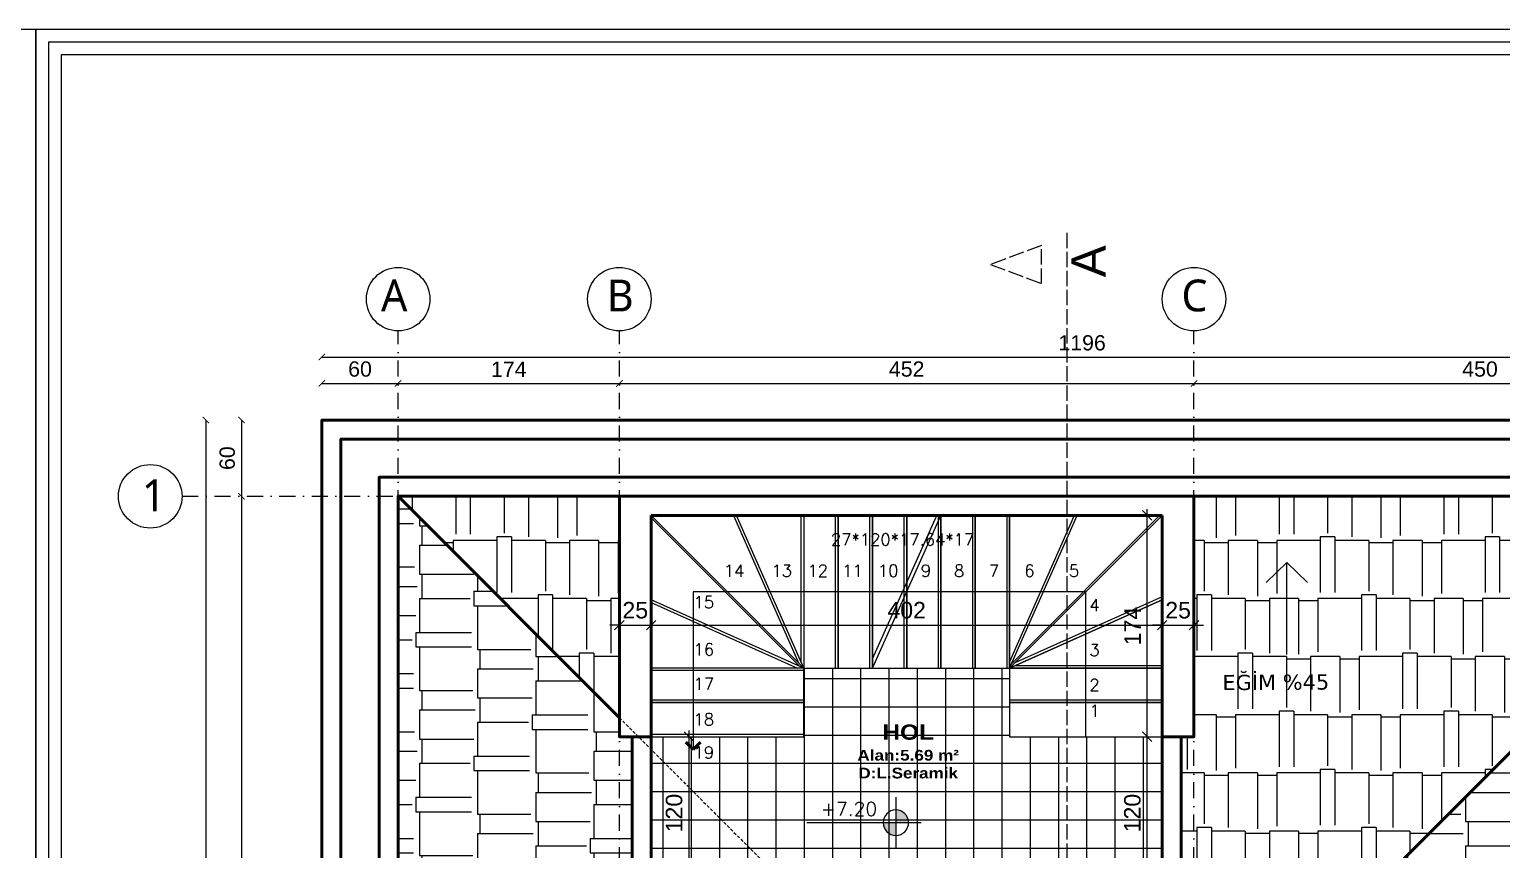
# Model space of a CAD drawing. Header units: millimetres. Extents: x 14753 to 45183, y 5640 to 19518.
# Drawn here: x 23193 to 24351, y 18868 to 19513 of the extents above; entities that cross this region are included whole.
import ezdxf

# ---------------------------------------------------------------- set-up
doc = ezdxf.new("R2010")
doc.units = ezdxf.units.MM
for name, pattern in [('ACAD_ISO02W100', [15, 12, -3]), ('DASHDOT', [25.4, 12.7, -6.35, 0, -6.35]), ('HIDDEN', [0.375, 0.25, -0.125])]:
    doc.linetypes.add(name, pattern=pattern)
for name, color, linetype, lineweight in [('CERCEVE', 66, 'Continuous', 0), ('Duvar', 1, 'Continuous', 50), ('Görüneyen', 250, 'HIDDEN', 0), ('k aks', 44, 'DASHDOT', 18), ('k dis olcu', 43, 'Continuous', 18), ('k ic olcu', 254, 'Continuous', 18), ('k kolon', 1, 'Continuous', 53), ('k kot', 31, 'Continuous', 20), ('k pencere', 4, 'Continuous', 25), ('k tarama', 252, 'Continuous', 9), ('k ıslak mekan tarama', 252, 'Continuous', 9), ('kesiklii çizgi', 244, 'ACAD_ISO02W100', 5), ('Kolon', 30, 'Continuous', 50)]:
    doc.layers.add(name, color=color, linetype=linetype, lineweight=lineweight)
for name, color, linetype in [('merdivenn', 20, 'Continuous'), ('Standart', 7, 'Continuous'), ('YAzı', 7, 'Continuous')]:
    doc.layers.add(name, color=color, linetype=linetype)
doc.styles.add('MtXpl_Segoe_UI', font='segoeui.ttf')
doc.styles.add('OLCU', font='romans.shx')
doc.styles.get("Standard").update_dxf_attribs({"font": 'arial.ttf'})
doc.styles.add('Vaziyet Yazı', font='bgothm.ttf', dxfattribs={"height": 25})
doc.dimstyles.new('icolcu', dxfattribs={"dimtxt": 13, "dimasz": 7.5, "dimexe": 5, "dimexo": 5, "dimgap": 5, "dimtad": 1, "dimdec": 0, "dimtxsty": 'Standard', "dimblk": 'OBLIQUE', "dimcen": 2.5, "dimdle": 5, "dimclrd": 256, "dimclre": 256, "dimclrt": 256, "dimadec": 4, "dimazin": 0, "dimtfac": 1, "dimtdec": 0, "dimtix": 1, "dimtmove": 2, "dimatfit": 3, "dimldrblk": 'OBLIQUE', "dimfxl": 1, "dimarcsym": 0})
doc.dimstyles.new('icölcü', dxfattribs={"dimtxt": 12, "dimasz": 5, "dimexe": 1.25, "dimexo": 0.625, "dimgap": 5, "dimtad": 1, "dimdec": 0, "dimtxsty": 'Standard', "dimblk": 'ARCHTICK', "dimcen": -10, "dimse1": 1, "dimse2": 1, "dimadec": 0, "dimazin": 0, "dimtfac": 1, "dimtdec": 0, "dimtix": 1, "dimtmove": 0, "dimatfit": 3, "dimldrblk": 'ARCHTICK', "dimfxl": 1, "dimarcsym": 0})

# ---------------------------------------------------------------- blocks, each defined once
blk = doc.blocks.new('KESİT')
at = {"layer": 'kesiklii çizgi', "color": 3}
for p, q in [((381060, 4552610), (381060, 4551290)), ((381040, 4552600), (381000, 4552585)), ((381000, 4552585), (381040, 4552570))]:
    blk.add_line(p, q, dxfattribs=at)
blk.add_lwpolyline([(381040, 4552570), (381040, 4552600)], dxfattribs=at)
blk.add_text('A', height=27, rotation=90, dxfattribs=at).set_placement((381090.5, 4552575))
blk = doc.blocks.new('_ArchTick')
at = {"color": 0, "linetype": 'ByBlock', "const_width": 0.15}
blk.add_lwpolyline([(-0.5, -0.5), (0.5, 0.5)], dxfattribs=at)
blk = doc.blocks.new('*D429')
at = {"layer": 'Defpoints', "color": 0, "transparency": 16777216}
for p in [(24619.4, 19255.1), (23423.4, 19205.6), (24619.4, 19205.6)]:
    blk.add_point(p, dxfattribs=at)
at = {"layer": 'k dis olcu', "color": 0, "lineweight": -2, "transparency": 16777216}
blk.add_line((23423.4, 19255.1), (24619.4, 19255.1), dxfattribs=at)
at = {"layer": 'k dis olcu', "color": 0, "lineweight": -2, "transparency": 16777216, "xscale": 5, "yscale": 5, "zscale": 5, "rotation": 180}
blk.add_blockref('_ArchTick', (23423.4, 19255.1), dxfattribs=at)
at = {"layer": 'k dis olcu', "color": 0, "lineweight": -2, "transparency": 16777216, "xscale": 5, "yscale": 5, "zscale": 5}
blk.add_blockref('_ArchTick', (24619.4, 19255.1), dxfattribs=at)
at = {"layer": 'k dis olcu', "color": 0, "transparency": 16777216, "insert": (24021.4, 19266.2), "char_height": 12, "attachment_point": 5}
blk.add_mtext('1196', dxfattribs=at)
blk = doc.blocks.new('*D430')
at = {"layer": 'Defpoints', "color": 0, "transparency": 16777216}
for p in [(23483.4, 19234.4), (23423.4, 19205.6), (23483.4, 19205.6)]:
    blk.add_point(p, dxfattribs=at)
at = {"layer": 'k dis olcu', "color": 0, "lineweight": -2, "transparency": 16777216}
blk.add_line((23423.4, 19234.4), (23483.4, 19234.4), dxfattribs=at)
at = {"layer": 'k dis olcu', "color": 0, "lineweight": -2, "transparency": 16777216, "xscale": 5, "yscale": 5, "zscale": 5, "rotation": 180}
blk.add_blockref('_ArchTick', (23423.4, 19234.4), dxfattribs=at)
at = {"layer": 'k dis olcu', "color": 0, "lineweight": -2, "transparency": 16777216, "xscale": 5, "yscale": 5, "zscale": 5}
blk.add_blockref('_ArchTick', (23483.4, 19234.4), dxfattribs=at)
at = {"layer": 'k dis olcu', "color": 0, "transparency": 16777216, "insert": (23453.4, 19245.6), "char_height": 12, "attachment_point": 5}
blk.add_mtext('60', dxfattribs=at)
blk = doc.blocks.new('*D431')
at = {"layer": 'Defpoints', "color": 0, "transparency": 16777216}
for p in [(23657.4, 19234.4), (23657.4, 19234.4), (23483.4, 19205.6)]:
    blk.add_point(p, dxfattribs=at)
at = {"layer": 'k dis olcu', "color": 0, "lineweight": -2, "transparency": 16777216}
blk.add_line((23483.4, 19234.4), (23657.4, 19234.4), dxfattribs=at)
at = {"layer": 'k dis olcu', "color": 0, "lineweight": -2, "transparency": 16777216, "xscale": 5, "yscale": 5, "zscale": 5, "rotation": 180}
blk.add_blockref('_ArchTick', (23483.4, 19234.4), dxfattribs=at)
at = {"layer": 'k dis olcu', "color": 0, "lineweight": -2, "transparency": 16777216, "xscale": 5, "yscale": 5, "zscale": 5}
blk.add_blockref('_ArchTick', (23657.4, 19234.4), dxfattribs=at)
at = {"layer": 'k dis olcu', "color": 0, "transparency": 16777216, "insert": (23570.4, 19245.5), "char_height": 12, "attachment_point": 5}
blk.add_mtext('174', dxfattribs=at)
blk = doc.blocks.new('*D432')
at = {"layer": 'Defpoints', "color": 0, "transparency": 16777216}
for p in [(23657.4, 19234.4), (24109.4, 19234.4), (24109.4, 19234.4)]:
    blk.add_point(p, dxfattribs=at)
at = {"layer": 'k dis olcu', "color": 0, "lineweight": -2, "transparency": 16777216}
blk.add_line((23657.4, 19234.4), (24109.4, 19234.4), dxfattribs=at)
at = {"layer": 'k dis olcu', "color": 0, "lineweight": -2, "transparency": 16777216, "xscale": 5, "yscale": 5, "zscale": 5, "rotation": 180}
blk.add_blockref('_ArchTick', (23657.4, 19234.4), dxfattribs=at)
at = {"layer": 'k dis olcu', "color": 0, "lineweight": -2, "transparency": 16777216, "xscale": 5, "yscale": 5, "zscale": 5}
blk.add_blockref('_ArchTick', (24109.4, 19234.4), dxfattribs=at)
at = {"layer": 'k dis olcu', "color": 0, "transparency": 16777216, "insert": (23883.4, 19245.6), "char_height": 12, "attachment_point": 5}
blk.add_mtext('452', dxfattribs=at)
blk = doc.blocks.new('*D433')
at = {"layer": 'Defpoints', "color": 0, "transparency": 16777216}
for p in [(24109.4, 19234.4), (24559.4, 19234.4), (24559.4, 19234.4)]:
    blk.add_point(p, dxfattribs=at)
at = {"layer": 'k dis olcu', "color": 0, "lineweight": -2, "transparency": 16777216}
blk.add_line((24109.4, 19234.4), (24559.4, 19234.4), dxfattribs=at)
at = {"layer": 'k dis olcu', "color": 0, "lineweight": -2, "transparency": 16777216, "xscale": 5, "yscale": 5, "zscale": 5, "rotation": 180}
blk.add_blockref('_ArchTick', (24109.4, 19234.4), dxfattribs=at)
at = {"layer": 'k dis olcu', "color": 0, "lineweight": -2, "transparency": 16777216, "xscale": 5, "yscale": 5, "zscale": 5}
blk.add_blockref('_ArchTick', (24559.4, 19234.4), dxfattribs=at)
at = {"layer": 'k dis olcu', "color": 0, "transparency": 16777216, "insert": (24334.4, 19245.6), "char_height": 12, "attachment_point": 5}
blk.add_mtext('450', dxfattribs=at)
blk = doc.blocks.new('*D440')
at = {"layer": 'Defpoints', "color": 0, "transparency": 16777216}
for p in [(23423.4, 19205.6), (23332, 18231.6), (24019.4, 18231.6)]:
    blk.add_point(p, dxfattribs=at)
at = {"layer": 'k dis olcu', "color": 0, "lineweight": -2, "transparency": 16777216}
blk.add_line((23332, 19205.6), (23332, 18231.6), dxfattribs=at)
at = {"layer": 'k dis olcu', "color": 0, "lineweight": -2, "transparency": 16777216, "xscale": 5, "yscale": 5, "zscale": 5}
for p, rotation in [((23332, 19205.6), 90), ((23332, 18231.6), 270)]:
    blk.add_blockref('_ArchTick', p, dxfattribs=dict(at, rotation=rotation))
at = {"layer": 'k dis olcu', "color": 0, "transparency": 16777216, "insert": (23320.9, 18718.6), "char_height": 12, "attachment_point": 5, "rotation": 90}
blk.add_mtext('974', dxfattribs=at)
blk = doc.blocks.new('*D441')
at = {"layer": 'Defpoints', "color": 0, "transparency": 16777216}
for p in [(23423.4, 19205.6), (23360.2, 19145.6), (23423.4, 19145.6)]:
    blk.add_point(p, dxfattribs=at)
at = {"layer": 'k dis olcu', "color": 0, "lineweight": -2, "transparency": 16777216}
blk.add_line((23360.2, 19205.6), (23360.2, 19145.6), dxfattribs=at)
at = {"layer": 'k dis olcu', "color": 0, "lineweight": -2, "transparency": 16777216, "xscale": 5, "yscale": 5, "zscale": 5}
for p, rotation in [((23360.2, 19205.6), 90), ((23360.2, 19145.6), 270)]:
    blk.add_blockref('_ArchTick', p, dxfattribs=dict(at, rotation=rotation))
at = {"layer": 'k dis olcu', "color": 0, "transparency": 16777216, "insert": (23349, 19175.6), "char_height": 12, "attachment_point": 5, "rotation": 90}
blk.add_mtext('60', dxfattribs=at)
blk = doc.blocks.new('*D442')
at = {"layer": 'Defpoints', "color": 0, "transparency": 16777216}
for p in [(23423.4, 19145.6), (23360.2, 18491.9), (23360.2, 18491.9)]:
    blk.add_point(p, dxfattribs=at)
at = {"layer": 'k dis olcu', "color": 0, "lineweight": -2, "transparency": 16777216}
blk.add_line((23360.2, 19145.6), (23360.2, 18491.9), dxfattribs=at)
at = {"layer": 'k dis olcu', "color": 0, "lineweight": -2, "transparency": 16777216, "xscale": 5, "yscale": 5, "zscale": 5}
for p, rotation in [((23360.2, 19145.6), 90), ((23360.2, 18491.9), 270)]:
    blk.add_blockref('_ArchTick', p, dxfattribs=dict(at, rotation=rotation))
at = {"layer": 'k dis olcu', "color": 0, "transparency": 16777216, "insert": (23349, 18818.8), "char_height": 12, "attachment_point": 5, "rotation": 90}
blk.add_mtext('654', dxfattribs=at)
blk = doc.blocks.new('dfssdfaswerfawef')
at = {"layer": 'k kot'}
h = blk.add_hatch(color=256, dxfattribs=at)
h.dxf.hatch_style = 1
h.paths.add_polyline_path([(9693.9, 3364.5, 0.414214), (9683.9, 3354.5), (9693.9, 3354.5)])
h.paths.add_polyline_path([(9693.9, 3354.5), (9693.9, 3344.5, 0.414214), (9703.9, 3354.5)])
for p, q in [((9693.9, 3374.5), (9693.9, 3334.5)), ((9673.9, 3354.5), (9763.9, 3354.5))]:
    blk.add_line(p, q, dxfattribs=at)
blk.add_circle((9693.9, 3354.5), 10, dxfattribs=at)
blk = doc.blocks.new('_Oblique')
at = {"color": 0, "linetype": 'ByBlock', "lineweight": -2}
blk.add_line((-0.5, -0.5), (0.5, 0.5), dxfattribs=at)
blk = doc.blocks.new('*D626')
at = {"layer": 'Defpoints', "color": 0, "transparency": 16777216}
for p in [(23711.2, 18956.6), (23712.2, 18956.6), (23725.4, 18836.6)]:
    blk.add_point(p, dxfattribs=at)
at = {"layer": 'k ic olcu', "lineweight": -2, "transparency": 16777216}
for p, q in [((23712.2, 18831.6), (23712.2, 18961.6)), ((23716.2, 18956.6), (23717.2, 18956.6)), ((23720.4, 18836.6), (23707.2, 18836.6))]:
    blk.add_line(p, q, dxfattribs=at)
at = {"layer": 'k ic olcu', "lineweight": -2, "transparency": 16777216, "xscale": 7.5, "yscale": 7.5, "zscale": 7.5}
for p, rotation in [((23712.2, 18956.6), 90), ((23712.2, 18836.6), 270)]:
    blk.add_blockref('_Oblique', p, dxfattribs=dict(at, rotation=rotation))
at = {"layer": 'k ic olcu', "transparency": 16777216, "insert": (23700.5, 18896.6), "char_height": 13, "attachment_point": 5, "rotation": 90}
blk.add_mtext('120', dxfattribs=at)
blk = doc.blocks.new('*D633')
at = {"layer": 'Defpoints', "color": 0, "transparency": 16777216}
for p in [(24072.6, 18956.6), (24072.6, 18956.6), (24072.6, 18836.6)]:
    blk.add_point(p, dxfattribs=at)
at = {"layer": 'k ic olcu', "lineweight": -2, "transparency": 16777216}
blk.add_line((24072.6, 18831.6), (24072.6, 18961.6), dxfattribs=at)
at = {"layer": 'k ic olcu', "lineweight": -2, "transparency": 16777216, "xscale": 7.5, "yscale": 7.5, "zscale": 7.5}
for p, rotation in [((24072.6, 18956.6), 90), ((24072.6, 18836.6), 270)]:
    blk.add_blockref('_Oblique', p, dxfattribs=dict(at, rotation=rotation))
at = {"layer": 'k ic olcu', "transparency": 16777216, "insert": (24061, 18896.6), "char_height": 13, "attachment_point": 5, "rotation": 90}
blk.add_mtext('120', dxfattribs=at)
blk = doc.blocks.new('*D634')
at = {"layer": 'Defpoints', "color": 0, "transparency": 16777216}
for p in [(24072.6, 19130.6), (24072.6, 19130.6), (24072.6, 18956.6)]:
    blk.add_point(p, dxfattribs=at)
at = {"layer": 'k ic olcu', "lineweight": -2, "transparency": 16777216}
blk.add_line((24072.6, 18951.6), (24072.6, 19135.6), dxfattribs=at)
at = {"layer": 'k ic olcu', "lineweight": -2, "transparency": 16777216, "xscale": 7.5, "yscale": 7.5, "zscale": 7.5}
for p, rotation in [((24072.6, 19130.6), 90), ((24072.6, 18956.6), 270)]:
    blk.add_blockref('_Oblique', p, dxfattribs=dict(at, rotation=rotation))
at = {"layer": 'k ic olcu', "transparency": 16777216, "insert": (24061.1, 19043.6), "char_height": 13, "attachment_point": 5, "rotation": 90}
blk.add_mtext('174', dxfattribs=at)
blk = doc.blocks.new('*D635')
at = {"layer": 'Defpoints', "color": 0, "transparency": 16777216}
for p in [(23657.4, 19044.3), (23682.4, 19044.3), (23682.4, 19044.3)]:
    blk.add_point(p, dxfattribs=at)
at = {"layer": 'k ic olcu', "lineweight": -2, "transparency": 16777216}
for p, q in [((23657.4, 19044.3), (23649.9, 19044.3)), ((23657.4, 19044.3), (23682.4, 19044.3)), ((23682.4, 19044.3), (23689.9, 19044.3))]:
    blk.add_line(p, q, dxfattribs=at)
at = {"layer": 'k ic olcu', "lineweight": -2, "transparency": 16777216, "xscale": 7.5, "yscale": 7.5, "zscale": 7.5}
blk.add_blockref('_Oblique', (23657.4, 19044.3), dxfattribs=at)
at = {"layer": 'k ic olcu', "lineweight": -2, "transparency": 16777216, "xscale": 7.5, "yscale": 7.5, "zscale": 7.5, "rotation": 180}
blk.add_blockref('_Oblique', (23682.4, 19044.3), dxfattribs=at)
at = {"layer": 'k ic olcu', "transparency": 16777216, "insert": (23669.9, 19056), "char_height": 13, "attachment_point": 5}
blk.add_mtext('25', dxfattribs=at)
blk = doc.blocks.new('*D636')
at = {"layer": 'Defpoints', "color": 0, "transparency": 16777216}
for p in [(23682.4, 19044.3), (24084.4, 19044.3), (24084.4, 19043.6)]:
    blk.add_point(p, dxfattribs=at)
at = {"layer": 'k ic olcu', "lineweight": -2, "transparency": 16777216}
for p, q in [((24084.4, 19048.6), (24084.4, 19049.3)), ((23677.4, 19044.3), (24089.4, 19044.3))]:
    blk.add_line(p, q, dxfattribs=at)
at = {"layer": 'k ic olcu', "lineweight": -2, "transparency": 16777216, "xscale": 7.5, "yscale": 7.5, "zscale": 7.5, "rotation": 180}
blk.add_blockref('_Oblique', (23682.4, 19044.3), dxfattribs=at)
at = {"layer": 'k ic olcu', "lineweight": -2, "transparency": 16777216, "xscale": 7.5, "yscale": 7.5, "zscale": 7.5}
blk.add_blockref('_Oblique', (24084.4, 19044.3), dxfattribs=at)
at = {"layer": 'k ic olcu', "transparency": 16777216, "insert": (23883.4, 19056), "char_height": 13, "attachment_point": 5}
blk.add_mtext('402', dxfattribs=at)
blk = doc.blocks.new('*D637')
at = {"layer": 'Defpoints', "color": 0, "transparency": 16777216}
for p in [(24109.4, 19051.1), (24084.4, 19043.6), (24109.4, 19044.3)]:
    blk.add_point(p, dxfattribs=at)
at = {"layer": 'k ic olcu', "lineweight": -2, "transparency": 16777216}
for p, q in [((24084.4, 19048.6), (24084.4, 19049.3)), ((24084.4, 19044.3), (24076.9, 19044.3)), ((24084.4, 19044.3), (24109.4, 19044.3)), ((24109.4, 19046.1), (24109.4, 19039.3)), ((24109.4, 19044.3), (24116.9, 19044.3))]:
    blk.add_line(p, q, dxfattribs=at)
at = {"layer": 'k ic olcu', "lineweight": -2, "transparency": 16777216, "xscale": 7.5, "yscale": 7.5, "zscale": 7.5}
blk.add_blockref('_Oblique', (24084.4, 19044.3), dxfattribs=at)
at = {"layer": 'k ic olcu', "lineweight": -2, "transparency": 16777216, "xscale": 7.5, "yscale": 7.5, "zscale": 7.5, "rotation": 180}
blk.add_blockref('_Oblique', (24109.4, 19044.3), dxfattribs=at)
at = {"layer": 'k ic olcu', "transparency": 16777216, "insert": (24096.9, 19056), "char_height": 13, "attachment_point": 5}
blk.add_mtext('25', dxfattribs=at)

msp = doc.modelspace()

# ---------------------------------------------------------------- hatches: boundary and pattern name
at = {"layer": 'k tarama'}
h = msp.add_hatch(dxfattribs=at)
h.set_pattern_fill('AR-RSHKE', color=256, scale=0.15, angle=180)
h.paths.add_polyline_path([(24559.4, 19145.6), (24109.4, 19145.6), (24109.4, 18956.6), (24099.4, 18956.6), (24099.4, 18818.6), (24232.4, 18818.6)])
h.paths.add_polyline_path([(23657.4, 19145.6), (23483.4, 19145.6), (23657.4, 18971.6)])
h = msp.add_hatch(dxfattribs=at)
h.set_pattern_fill('AR-RSHKE', color=256, scale=0.15, angle=270)
h.paths.add_polyline_path([(23667.4, 18956.6), (23657.4, 18956.6), (23657.4, 18971.6), (23483.4, 19145.6), (23483.4, 18836.6), (23483.4, 18491.6), (23667.4, 18675.6)])
h.paths.add_polyline_path([(24559.4, 19145.6), (24232.4, 18818.6), (24319.4, 18731.6), (24319.4, 18531.6), (24559.4, 18291.6), (24559.4, 18475.6)])
h.paths.add_polyline_path([(24514.4, 19055.6), (24514.4, 19095.6), (24554.4, 19095.6), (24554.4, 19055.6)], flags=16)
at = {"layer": 'k ıslak mekan tarama'}
h = msp.add_hatch(dxfattribs=at)
h.set_pattern_fill('NET', color=256, scale=7)
h.paths.add_polyline_path([(24009.4, 18956.6), (23964.4, 18956.6), (23964.4, 18983.6), (23964.4, 19010.6), (23937.4, 19010.6), (23910.4, 19010.6), (23883.4, 19010.6), (23856.4, 19010.6), (23829.4, 19010.6), (23802.4, 19010.6), (23802.4, 18983.6), (23802.4, 18956.6), (23682.4, 18956.6), (23682.4, 18946.6), (23792.4, 18836.6), (23805.4, 18836.6), (23949.4, 18836.6), (23954.4, 18836.6), (23954.4, 18826.6), (23957.4, 18826.6), (23957.4, 18818.6), (24009.4, 18818.6)])
h.paths.add_polyline_path([(23682.4, 18946.6), (23682.4, 18836.6), (23792.4, 18836.6)], flags=17)
h.paths.add_polyline_path([(24084.4, 18956.6), (24009.4, 18956.6), (24009.4, 18818.6), (24024.7, 18818.6, 0.031303), (24024.4, 18826.6), (24024.4, 18836.6), (24029.4, 18836.6), (24084.4, 18836.6)])
h.paths.add_polyline_path([(24084.4, 18818.6), (24074.4, 18818.6), (24074.4, 18766.6), (24034.4, 18766.6), (24034.4, 18818.6), (24024.7, 18818.6, -0.171672), (24009.4, 18778.8), (24009.4, 18646.6), (24024.4, 18646.6), (24024.4, 18694.6), (24061.2, 18694.6), (24061.2, 18646.6), (24084.4, 18646.6)])
h.paths.add_polyline_path([(24009.4, 18778.8, -0.24559), (23954.4, 18756.6), (23954.4, 18818.6), (23944.4, 18818.6), (23944.4, 18736.6), (24004.4, 18736.6), (24004.4, 18646.6), (24009.4, 18646.6)])
h.paths.add_polyline_path([(23716, 18937.1), (23734.3, 18937.1), (23734.3, 18951.3), (23716, 18951.3)], flags=24)

# ---------------------------------------------------------------- linework, layer by layer
at = {"layer": 'CERCEVE'}
for points in [[(21457.9, 17567.6), (23198.4, 17567.6), (23198.4, 19512.6), (21457.9, 19512.6)], [(23198.4, 17567.6), (24938.8, 17567.6), (24938.8, 19512.6), (23198.4, 19512.6)], [(23208.4, 17577.6), (24928.8, 17577.6), (24928.8, 19502.6), (23208.4, 19502.6)], [(23218.4, 17587.6), (24918.8, 17587.6), (24918.8, 19492.6), (23218.4, 19492.6)]]:
    msp.add_lwpolyline(points, close=True, dxfattribs=at)
at = {"layer": 'Duvar'}
for p, q in [((23483.4, 19145.6), (23657.4, 18971.6)), ((24232.4, 18818.6), (24559.4, 19145.6)), ((24084.4, 18956.6), (24084.4, 19130.6)), ((23682.4, 18956.6), (23682.4, 18916.6)), ((23682.4, 18836.6), (23682.4, 18956.6)), ((24084.4, 18956.6), (24084.4, 18836.6))]:
    msp.add_line(p, q, dxfattribs=at)
msp.add_lwpolyline([(24619.4, 19205.6), (24619.4, 18475.6), (24619.4, 18231.6), (24019.4, 18231.6), (24019.4, 18431.6), (23423.4, 18431.6), (23423.4, 19205.6)], close=True, dxfattribs=at)
for points in [[(23667.4, 18446.6), (23438.4, 18446.6), (23438.4, 19190.6), (24604.4, 19190.6), (24604.4, 18475.6), (24604.4, 18246.6), (24034.4, 18246.6), (24034.4, 18446.6), (23944.4, 18446.6)], [(23667.4, 18476.6), (23468.4, 18476.6), (23468.4, 19160.6), (24574.4, 19160.6), (24574.4, 18475.6), (24574.4, 18276.6), (24064.4, 18276.6), (24064.4, 18476.6), (23944.4, 18476.6)], [(23483.4, 18836.6), (23483.4, 19145.6), (24559.4, 19145.6)], [(23682.4, 18956.6), (23657.4, 18956.6), (23657.4, 19145.6), (23682.4, 19145.6)], [(24045.8, 18631.6), (24099.4, 18631.6), (24099.4, 18956.6), (24109.4, 18956.6), (24109.4, 19145.6), (23657.4, 19145.6), (23657.4, 18956.6), (23667.4, 18956.6), (23667.4, 18431.6), (23944.4, 18431.6), (23944.4, 18631.6), (23985.8, 18631.6)], [(24084.4, 19145.6), (24109.4, 19145.6), (24109.4, 18956.6)], [(23682.4, 19130.6), (24084.4, 19130.6)], [(23682.4, 19130.6), (23704.6, 19130.6)], [(23682.4, 19130.6), (23682.4, 18956.6)], [(23714.6, 19130.6), (24084.4, 19130.6)], [(24109.4, 18956.6), (24084.4, 18956.6), (24084.4, 19130.6)], [(23692.4, 19118.6), (23692.4, 19118.6)]]:
    msp.add_lwpolyline(points, dxfattribs=at)
at = {"layer": 'Görüneyen', "ltscale": 10}
msp.add_line((23657.4, 18971.6), (23810.4, 18818.6), dxfattribs=at)
at = {"layer": 'k aks'}
for p, q in [((23483.4, 18143.2), (23483.4, 19275.6)), ((23657.4, 18143.2), (23657.4, 19275.6)), ((24109.4, 18143.2), (24109.4, 19275.6)), ((23313.4, 19145.6), (24775.4, 19145.6))]:
    msp.add_line(p, q, dxfattribs=at)
at = {"layer": 'k aks', "linetype": 'Continuous'}
for centre in [(23483.4, 19300.6), (23657.4, 19300.6), (24109.4, 19300.6), (23288.4, 19145.6)]:
    msp.add_circle(centre, 25, dxfattribs=at)
at = {"layer": 'k pencere'}
for p, q in [((24182.5, 19093.7), (24166.3, 19077.9)), ((24182.5, 19021.3), (24182.5, 19093.7)), ((24182.5, 19093.7), (24198.6, 19077.9))]:
    msp.add_line(p, q, dxfattribs=at)
at = {"layer": 'Kolon'}
for q in [(23709.8, 18952.3), (23721.1, 18952.3)]:
    msp.add_line((23715.4, 18946.6), q, dxfattribs=at)
at = {"layer": 'merdivenn', "lineweight": 20, "ltscale": 0.3, "transparency": 33554595}
for p, q in [((23802.4, 19010.6), (23682.4, 19130.6)), ((23747.2, 19130.6), (23798.4, 19014.6)), ((23802.4, 19010.6), (23749.5, 19130.6)), ((23800.4, 19015.1), (23800.4, 19130.6)), ((23827.4, 19010.6), (23827.4, 19130.6)), ((23854.4, 19010.6), (23854.4, 19130.6)), ((23856.4, 19010.6), (23910.4, 19130.6)), ((23856.4, 19017.9), (23907.2, 19130.6)), ((23799, 19012.1), (23682.4, 19128.6)), ((23802.4, 19010.6), (23682.4, 19064.3)), ((23682.4, 19062.1), (23797.6, 19010.6))]:
    msp.add_line(p, q, dxfattribs=at)
at = {"layer": 'merdivenn', "lineweight": 20, "ltscale": 0.3}
for p, q in [((23881.4, 19010.6), (23881.4, 19130.6)), ((23908.4, 19010.6), (23908.4, 19130.6)), ((23935.4, 19010.6), (23935.4, 19130.6)), ((23962.4, 19010.6), (23962.4, 19130.6)), ((24015.5, 19131), (23964.4, 19015.4)), ((23966, 19014.2), (24082.4, 19130.6)), ((24084.4, 19066.5), (23968.4, 19014.6)), ((23802.4, 19008.6), (23682.4, 19008.6)), ((23968.9, 19012.6), (24084.4, 19012.6)), ((23682.4, 18985.6), (23802.4, 18985.6)), ((23964.4, 18985.6), (24084.4, 18985.6)), ((23682.4, 18958.6), (23802.4, 18958.6))]:
    msp.add_line(p, q, dxfattribs=at)
at = {"layer": 'merdivenn', "lineweight": 20}
for p, q in [((23964.4, 19010.6), (24084.4, 19130.6)), ((23964.4, 19010.6), (24017.4, 19130.6)), ((23964.4, 19010.6), (24084.4, 19064.3)), ((24084.4, 19064.3), (23964.4, 19010.6))]:
    msp.add_line(p, q, dxfattribs=at)
at = {"layer": 'merdivenn'}
msp.add_line((23964.4, 18983.6), (23964.4, 18966.6), dxfattribs=at)
at = {"layer": 'merdivenn', "ltscale": 0.3, "transparency": 33554595}
for points in [[(23714.6, 19130.6), (23802.4, 19130.6), (23802.4, 19010.6), (23682.4, 19010.6), (23682.4, 19090.6)], [(23692.4, 19130.6), (23704.6, 19130.6)], [(23692.4, 19118.6), (23692.4, 19118.6)]]:
    msp.add_lwpolyline(points, dxfattribs=at)
for points in [[(23802.4, 19130.6), (23802.4, 19010.6), (23829.4, 19010.6), (23829.4, 19130.6)], [(23829.4, 19130.6), (23829.4, 19010.6), (23856.4, 19010.6), (23856.4, 19130.6)], [(23856.4, 19130.6), (23856.4, 19010.6), (23883.4, 19010.6), (23883.4, 19130.6)]]:
    msp.add_lwpolyline(points, close=True, dxfattribs=at)
at = {"layer": 'merdivenn'}
for points in [[(23883.4, 19130.6), (23883.4, 19010.6), (23910.4, 19010.6), (23910.4, 19130.6)], [(23910.4, 19130.6), (23910.4, 19010.6), (23937.4, 19010.6), (23937.4, 19130.6)], [(23937.4, 19130.6), (23937.4, 19010.6), (23964.4, 19010.6), (23964.4, 19130.6)], [(24084.4, 19130.6), (23964.4, 19130.6), (23964.4, 19010.6), (24084.4, 19010.6)], [(23802.4, 19010.6), (23682.4, 19010.6), (23682.4, 18983.6), (23802.4, 18983.6)], [(24084.4, 19010.6), (23964.4, 19010.6), (23964.4, 18983.6), (24084.4, 18983.6)], [(23802.4, 18983.6), (23682.4, 18983.6), (23682.4, 18956.6), (23802.4, 18956.6)], [(24084.4, 18983.6), (23964.4, 18983.6), (23964.4, 18956.6), (24084.4, 18956.6)]]:
    msp.add_lwpolyline(points, close=True, dxfattribs=at)
msp.add_lwpolyline([(24024.4, 18956.6), (24024.4, 19070.6), (23715.4, 19070.6), (23715.4, 18946.6)], dxfattribs=at)

# ---------------------------------------------------------------- block references
at = {"layer": 'k kolon', "xscale": -1, "rotation": 359.9996421312763}
msp.add_blockref('dfssdfaswerfawef', (33568.8, 15534.5), dxfattribs=at)
at = {"layer": 'Standart'}
msp.add_blockref('KESİT', (-357050.6, -4533257.2), dxfattribs=at)

# ---------------------------------------------------------------- texts
at = {"layer": 'k aks', "style": 'MtXpl_Segoe_UI'}
for s, p in [('A', (23469.9, 19291)), ('B', (23647.5, 19291)), ('C', (24099.5, 19291)), ('1', (23281.8, 19133.9))]:
    msp.add_text(s, height=25, dxfattribs=at).set_placement(p)
at = {"layer": 'k kot', "insert": (23860.2, 18905.3), "char_height": 10.8, "width": 55.52, "attachment_point": 3, "rotation": 359.9996, "style": 'OLCU'}
msp.add_mtext('+7.20', dxfattribs=at)
at = {"layer": 'merdivenn', "style": 'OLCU'}
for s, height, p in [('27*120*17.64*17', 9.466, (23823.8, 19106.9)), ('14', 9.47, (23739.5, 19082.4)), ('13', 9.47, (23777, 19082.4)), ('12', 9.47, (23805.3, 19082.4)), ('11', 9.47, (23832.6, 19082.4)), ('10', 9.47, (23860.7, 19082.4)), ('9', 9.47, (23894.5, 19082.4)), ('8', 9.47, (23920.6, 19082.4)), ('7', 9.47, (23948, 19082.4)), ('6', 9.47, (23976, 19082.4)), ('5', 9.47, (24011, 19082.4)), ('15', 9.47, (23715.7, 19057.7)), ('4', 9.47, (24027.1, 19055.2)), ('16', 9.47, (23715.7, 19020.5)), ('3', 9.47, (24027.1, 19020)), ('17', 9.47, (23715.7, 18993.5)), ('2', 9.47, (24027.1, 18992.6)), ('1', 9.47, (24027.1, 18972.2)), ('18', 9.47, (23715.7, 18965.5)), ('19', 9.47, (23715.7, 18939.5))]:
    msp.add_text(s, height=height, dxfattribs=at).set_placement(p)
at = {"layer": 'YAzı', "insert": (24131.8, 18993), "char_height": 12, "attachment_point": 7, "rotation": 0.3138}
msp.add_mtext_dynamic_manual_height_columns('{\\fVerdana|b0|i0|c162|p34;EĞİM %45}', width=153.763, gutter_width=12.5, heights=[0], dxfattribs=at)
at = {"layer": 'YAzı', "color": 7, "lineweight": -2, "insert": (23884.6, 18945), "char_height": 11.52, "width": 275.402, "attachment_point": 5, "style": 'Vaziyet Yazı'}
msp.add_mtext('{\\fArial Black|b0|i0|c162|p34;\\H1.04167x;HOL \\P\\fArial Black|b0|i0|c0|p34;\\H0.7x;Alan:\\fArial Black|b0|i0|c162|p34;5.69 \\fArial Black|b0|i0|c0|p34;m²\\fArial Black|b0|i0|c162|p34;\\PD:L.Seramik}', dxfattribs=at)

# ---------------------------------------------------------------- dimensions: what is measured, and where the dimension line sits
at = {"layer": 'k dis olcu'}
for base, p1, p2, picture, middle in [((24619.4, 19255.1), (23423.4, 19205.6), (24619.4, 19205.6), '*D429', (24021.4, 19266.2)), ((23483.4, 19234.4), (23423.4, 19205.6), (23483.4, 19205.6), '*D430', (23453.4, 19245.6)), ((23657.4, 19234.4), (23483.4, 19205.6), (23657.4, 19234.4), '*D431', (23570.4, 19245.5)), ((24109.4, 19234.4), (23657.4, 19234.4), (24109.4, 19234.4), '*D432', (23883.4, 19245.6)), ((24559.4, 19234.4), (24109.4, 19234.4), (24559.4, 19234.4), '*D433', (24334.4, 19245.6))]:
    dim = msp.add_linear_dim(base=base, p1=p1, p2=p2, dimstyle='icölcü', dxfattribs=at)
    dim.commit()
    dim.dimension.update_dxf_attribs({"geometry": picture, "text_midpoint": middle})
for base, p1, p2, picture, middle in [((23332, 18231.6), (23423.4, 19205.6), (24019.4, 18231.6), '*D440', (23320.9, 18718.6)), ((23360.2, 19145.6), (23423.4, 19205.6), (23423.4, 19145.6), '*D441', (23349, 19175.6)), ((23360.2, 18491.9), (23423.4, 19145.6), (23360.2, 18491.9), '*D442', (23349, 18818.8))]:
    dim = msp.add_linear_dim(base=base, p1=p1, p2=p2, angle=90, dimstyle='icölcü', dxfattribs=at)
    dim.commit()
    dim.dimension.update_dxf_attribs({"geometry": picture, "text_midpoint": middle})
at = {"layer": 'k ic olcu'}
for base, p1, p2, picture, middle in [((24072.6, 19130.6), (24072.6, 18956.6), (24072.6, 19130.6), '*D634', (24061.1, 19043.6)), ((23712.2, 18956.6), (23725.4, 18836.6), (23711.2, 18956.6), '*D626', (23700.5, 18896.6)), ((24072.6, 18956.6), (24072.6, 18836.6), (24072.6, 18956.6), '*D633', (24061, 18896.6))]:
    dim = msp.add_linear_dim(base=base, p1=p1, p2=p2, angle=90, dimstyle='icolcu', dxfattribs=at)
    dim.commit()
    dim.dimension.update_dxf_attribs({"geometry": picture, "text_midpoint": middle})
for base, p1, p2, picture, middle in [((23682.4, 19044.3), (23657.4, 19044.3), (23682.4, 19044.3), '*D635', (23669.9, 19056)), ((24084.4, 19044.3), (23682.4, 19044.3), (24084.4, 19043.6), '*D636', (23883.4, 19056)), ((24109.4, 19044.3), (24084.4, 19043.6), (24109.4, 19051.1), '*D637', (24096.9, 19056))]:
    dim = msp.add_linear_dim(base=base, p1=p1, p2=p2, dimstyle='icolcu', dxfattribs=at)
    dim.commit()
    dim.dimension.update_dxf_attribs({"geometry": picture, "text_midpoint": middle})

doc.saveas('drawing.dxf')
